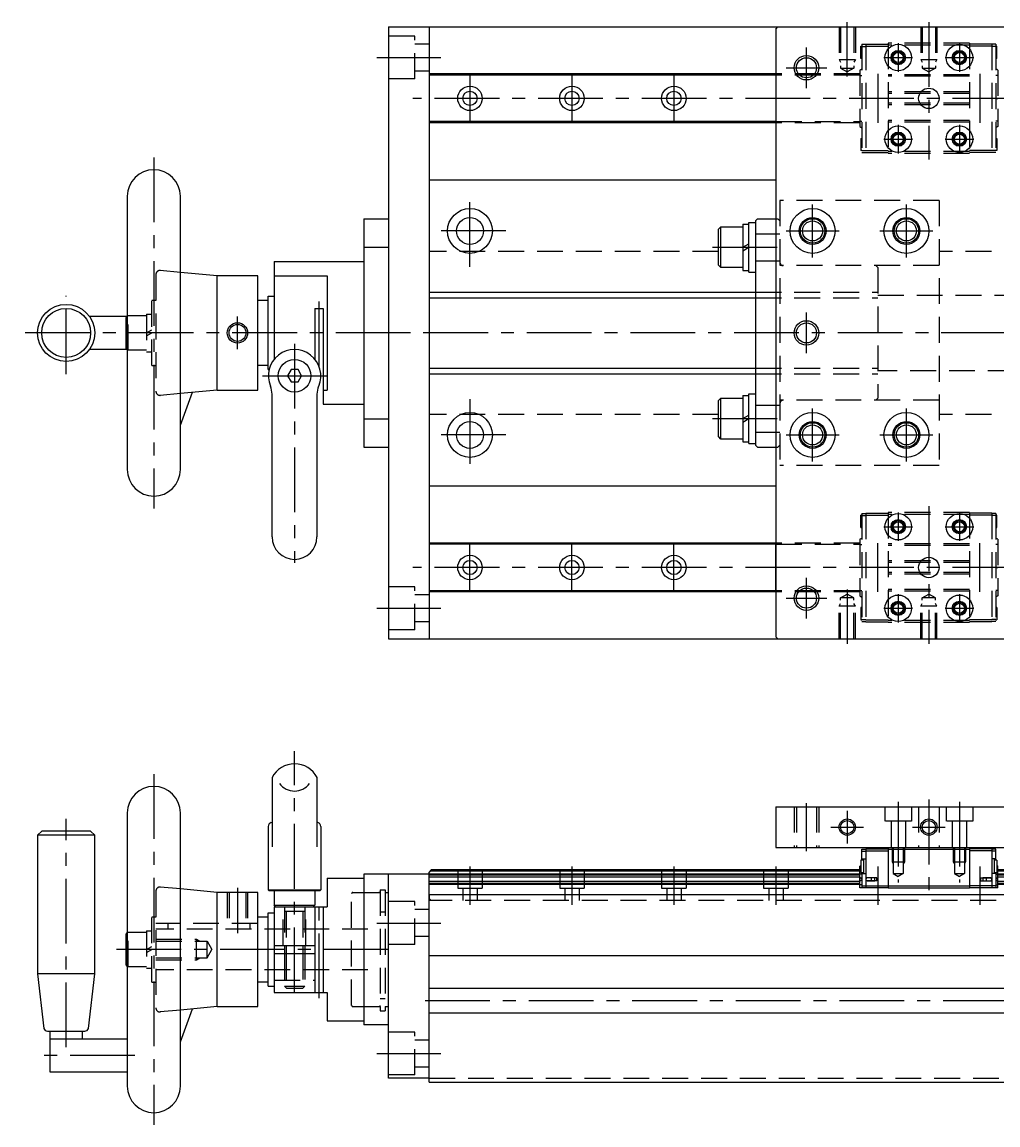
# Model space of a CAD drawing. Extents: x -2 to 670, y -8 to 277.
# Drawn here: x 247.8 to 487, y 7 to 277.3 of the extents above; entities that cross this region are included whole.
import ezdxf

# ---------------------------------------------------------------- set-up
doc = ezdxf.new("R2010")
doc.units = 0
doc.header["$LTSCALE"] = 0.5
doc.linetypes.add('CENTER', pattern=[50.8, 31.75, -6.35, 6.35, -6.35])
doc.linetypes.add('DASHED', pattern=[19.05, 12.7, -6.35])
for name, color, linetype in [('MSM_CENTER', 1, 'CENTER'), ('MSM_CONTINUOUS', 7, 'CONTINUOUS'), ('MSM_DASHED', 4, 'DASHED'), ('MSM_NARROW', 5, 'CONTINUOUS')]:
    doc.layers.add(name, color=color, linetype=linetype)

msp = doc.modelspace()

# ---------------------------------------------------------------- linework, layer by layer
at = {"layer": 'MSM_CENTER'}
for p, q in [((450.1, 264.01), (450.1, 277.34)), ((470.1, 277.34), (470.1, 243.64)), ((440.1, 261.14), (440.1, 271.14)), ((462.6, 272.14), (462.6, 265.14)), ((477.6, 272.14), (477.6, 265.14)), ((334.76, 268.64), (350.49, 268.64)), ((459.1, 268.64), (466.1, 268.64)), ((474.1, 268.64), (481.1, 268.64)), ((435.1, 266.14), (445.1, 266.14)), ((357.6, 264.64), (357.6, 252.64)), ((382.6, 264.64), (382.6, 252.64)), ((407.6, 264.64), (407.6, 252.64)), ((432.6, 264.64), (432.6, 252.64)), ((457.6, 264.64), (457.6, 252.64)), ((482.6, 264.64), (482.6, 252.64)), ((669.61, 258.64), (343.56, 258.64)), ((462.6, 252.14), (462.6, 245.14)), ((477.6, 252.14), (477.6, 245.14)), ((459.1, 248.64), (466.1, 248.64)), ((474.1, 248.64), (481.1, 248.64)), ((280.1, 244.14), (280.1, 158.14)), ((357.6, 217.34), (357.6, 234.94)), ((441.6, 219.64), (441.6, 232.64)), ((464.6, 219.64), (464.6, 232.64)), ((366.4, 226.14), (348.8, 226.14)), ((435.1, 226.14), (448.1, 226.14)), ((458.1, 226.14), (471.1, 226.14)), ((417.08, 222.14), (435.6, 222.14)), ((258.6, 191.04), (258.6, 210.24)), ((320.6, 192.99), (320.6, 208.81)), ((440.1, 196.14), (440.1, 206.14)), ((300.6, 197.14), (300.6, 205.14)), ((340.6, 201.14), (247.79, 201.14)), ((666.84, 201.14), (336.1, 201.14)), ((314.6, 198.47), (314.6, 144.76)), ((306.76, 190.64), (322.43, 190.64)), ((357.6, 184.94), (357.6, 167.34)), ((441.6, 169.64), (441.6, 182.64)), ((464.6, 169.64), (464.6, 182.64)), ((417.08, 180.14), (435.6, 180.14)), ((366.4, 176.14), (348.8, 176.14)), ((435.1, 176.14), (448.1, 176.14)), ((458.1, 176.14), (471.1, 176.14)), ((462.6, 157.14), (462.6, 150.14)), ((470.1, 158.64), (470.1, 124.93)), ((477.6, 157.14), (477.6, 150.14)), ((459.1, 153.64), (466.1, 153.64)), ((474.1, 153.64), (481.1, 153.64)), ((357.6, 137.64), (357.6, 149.64)), ((382.6, 137.64), (382.6, 149.64)), ((407.6, 137.64), (407.6, 149.64)), ((432.6, 137.64), (432.6, 149.64)), ((457.6, 137.64), (457.6, 149.64)), ((482.6, 137.64), (482.6, 149.64)), ((669.61, 143.64), (343.56, 143.64)), ((440.1, 131.14), (440.1, 141.14)), ((450.1, 138.27), (450.1, 124.93)), ((435.1, 136.14), (445.1, 136.14)), ((462.6, 137.14), (462.6, 130.14)), ((477.6, 137.14), (477.6, 130.14)), ((334.76, 133.64), (350.49, 133.64)), ((459.1, 133.64), (466.1, 133.64)), ((474.1, 133.64), (481.1, 133.64)), ((314.6, 39.5), (314.6, 98.6)), ((280.1, 93), (280.1, 7)), ((470.1, 86.75), (470.1, 63.5)), ((440.1, 74.12), (440.1, 85.88)), ((450.1, 84), (450.1, 76)), ((462.6, 86.23), (462.6, 66.42)), ((477.6, 86.23), (477.6, 66.42)), ((258.6, 26.04), (258.6, 82)), ((446.1, 80), (454.1, 80)), ((466.1, 80), (474.1, 80)), ((357.6, 70.32), (357.6, 60.98)), ((382.6, 70.32), (382.6, 60.98)), ((407.6, 70.32), (407.6, 60.98)), ((432.6, 70.32), (432.6, 60.98)), ((457.6, 70.32), (457.6, 60.98)), ((482.6, 70.32), (482.6, 60.98)), ((300.6, 65.11), (300.6, 53.98)), ((320.6, 38.07), (320.6, 61.95)), ((334.76, 56.5), (350.49, 56.5)), ((337.6, 50), (270.6, 50)), ((346.6, 37.5), (670.33, 37.5)), ((334.76, 24.5), (350.49, 24.5)), ((275.45, 24), (252.94, 24))]:
    msp.add_line(p, q, dxfattribs=at)
at = {"layer": 'MSM_CONTINUOUS'}
for p, q in [((337.6, 276.14), (667.6, 276.14)), ((337.6, 276.14), (337.6, 126.14)), ((347.6, 276.14), (347.6, 126.14)), ((432.6, 275.64), (433.1, 276.14)), ((433.1, 276.14), (507.1, 276.14)), ((432.6, 275.64), (432.6, 126.64)), ((432.6, 264.64), (347.6, 264.64)), ((432.6, 264.34), (347.6, 264.34)), ((432.6, 252.94), (347.6, 252.94)), ((432.6, 252.64), (347.6, 252.64)), ((347.6, 238.64), (432.6, 238.64)), ((273.6, 234.64), (273.6, 167.64)), ((286.6, 167.64), (286.6, 234.64)), ((331.6, 229.14), (337.6, 229.14)), ((331.6, 229.14), (331.6, 173.14)), ((418.5, 226.54), (419.1, 227.14)), ((419.1, 227.14), (424.5, 227.14)), ((419.1, 217.14), (419.1, 227.14)), ((424.5, 227.84), (426, 227.84)), ((424.5, 227.84), (424.5, 216.44)), ((426, 216.04), (426, 228.24)), ((426, 228.24), (427.6, 228.24)), ((428.1, 229.14), (427.6, 228.64)), ((427.6, 228.64), (427.6, 173.64)), ((428.1, 229.14), (432.6, 229.14)), ((418.5, 217.74), (418.5, 226.54)), ((331.6, 222.16), (337.6, 222.16)), ((424.5, 222.14), (426, 223)), ((424.5, 221.27), (426, 222.14)), ((309.6, 218.64), (309.6, 194.7)), ((309.6, 218.64), (331.6, 218.64)), ((419.1, 217.14), (418.5, 217.74)), ((424.5, 217.14), (419.1, 217.14)), ((424.5, 216.44), (426, 216.44)), ((295.6, 215.14), (286.6, 215.98)), ((295.6, 187.14), (295.6, 215.14)), ((305.6, 215.14), (295.6, 215.14)), ((305.6, 187.14), (305.6, 215.14)), ((309.6, 215.14), (322.6, 215.14)), ((322.6, 215.14), (322.6, 187.14)), ((426, 216.04), (427.6, 216.04)), ((347.6, 211.14), (427.6, 211.14)), ((305.6, 209.14), (308.1, 209.14)), ((308.1, 192.14), (308.1, 210.14)), ((308.1, 210.14), (309.6, 210.14)), ((319.6, 207.14), (319.6, 194.7)), ((319.6, 207.14), (321.6, 207.14)), ((321.6, 207.14), (321.6, 183.64)), ((273.55, 205.14), (264.34, 205.14)), ((273.3, 204.89), (273.6, 205.19)), ((273.3, 197.39), (273.3, 204.89)), ((273.6, 197.09), (273.3, 197.39)), ((264.34, 197.14), (273.55, 197.14)), ((308.1, 193.14), (305.6, 193.14)), ((308.1, 192.14), (308.33, 192.14)), ((313.73, 192.14), (312.86, 190.64)), ((315.46, 192.14), (313.73, 192.14)), ((316.33, 190.64), (315.46, 192.14)), ((312.86, 190.64), (313.73, 189.14)), ((315.46, 189.14), (316.33, 190.64)), ((347.6, 191.14), (427.6, 191.14)), ((295.6, 187.14), (286.6, 186.3)), ((286.6, 178.53), (289.6, 186.58)), ((295.6, 187.14), (305.6, 187.14)), ((313.73, 189.14), (315.46, 189.14)), ((321.6, 187.14), (322.6, 187.14)), ((309.09, 151.14), (309.09, 186.1)), ((320.1, 186.1), (320.1, 151.14)), ((418.5, 184.54), (419.1, 185.14)), ((418.5, 175.74), (418.5, 184.54)), ((419.1, 185.14), (424.5, 185.14)), ((419.1, 175.14), (419.1, 185.14)), ((424.5, 185.84), (426, 185.84)), ((424.5, 185.84), (424.5, 174.44)), ((426, 174.04), (426, 186.24)), ((426, 186.24), (427.6, 186.24)), ((321.6, 183.64), (331.6, 183.64)), ((331.6, 180.12), (337.6, 180.12)), ((424.5, 180.14), (426, 181)), ((424.5, 179.27), (426, 180.14)), ((419.1, 175.14), (418.5, 175.74)), ((331.6, 173.14), (337.6, 173.14)), ((424.5, 175.14), (419.1, 175.14)), ((424.5, 174.44), (426, 174.44)), ((426, 174.04), (427.6, 174.04)), ((428.1, 173.14), (427.6, 173.64)), ((428.1, 173.14), (432.6, 173.14)), ((347.6, 163.64), (432.6, 163.64)), ((432.6, 149.64), (347.6, 149.64)), ((432.6, 149.34), (347.6, 149.34)), ((432.6, 137.94), (347.6, 137.94)), ((432.6, 137.64), (347.6, 137.64)), ((337.6, 126.14), (667.6, 126.14)), ((432.6, 126.64), (433.1, 126.14)), ((433.1, 126.14), (507.1, 126.14)), ((309.09, 92.15), (309.09, 75.17)), ((320.1, 92.15), (320.1, 75.17)), ((432.6, 85), (432.6, 75)), ((432.6, 85), (582.6, 85)), ((273.6, 83.5), (273.6, 16.5)), ((286.6, 16.5), (286.6, 83.5)), ((308.88, 81.13), (309.09, 81.19)), ((320.31, 81.13), (320.1, 81.19)), ((252.6, 79), (251.6, 78)), ((264.6, 79), (252.6, 79)), ((265.6, 78), (264.6, 79)), ((308.15, 80.17), (308.15, 64.59)), ((321.04, 80.17), (321.04, 64.59)), ((251.6, 78), (251.6, 44)), ((265.6, 78), (251.6, 78)), ((265.6, 44), (265.6, 78)), ((432.6, 75), (582.6, 75)), ((453.65, 71.9), (453.65, 74.6)), ((453.65, 74.6), (454.65, 74.6)), ((453.65, 74.1), (454.65, 74.1)), ((454.65, 74.7), (454.65, 65.1)), ((454.65, 74.7), (460.15, 74.7)), ((454.65, 74.2), (460.15, 74.2)), ((460.15, 75), (460.15, 65)), ((480.05, 74.5), (460.15, 74.5)), ((480.05, 75), (480.05, 65)), ((485.55, 74.7), (480.05, 74.7)), ((485.55, 74.2), (480.05, 74.2)), ((485.55, 74.7), (485.55, 65.1)), ((486.55, 74.6), (485.55, 74.6)), ((486.55, 74.1), (485.55, 74.1)), ((486.55, 71.9), (486.55, 74.6)), ((453.15, 70.43), (453.45, 70.61)), ((453.15, 65.1), (453.15, 70.43)), ((453.45, 71.9), (453.45, 68.9)), ((454.05, 71.9), (453.45, 71.9)), ((453.65, 72.2), (454.65, 72.2)), ((454.05, 72.2), (454.05, 68.6)), ((486.55, 72.2), (485.55, 72.2)), ((486.15, 72.2), (486.15, 68.6)), ((486.75, 71.9), (486.15, 71.9)), ((486.75, 71.9), (486.75, 68.9)), ((487.05, 70.43), (486.75, 70.61)), ((487.05, 65.1), (487.05, 70.43)), ((331.6, 68.5), (331.6, 31.5)), ((347.6, 68.5), (331.6, 68.5)), ((337.6, 18.5), (337.6, 68.5)), ((348.1, 69.5), (347.6, 69)), ((347.6, 17.5), (347.6, 69)), ((453.15, 68.46), (347.6, 68.46)), ((453.15, 68.25), (347.6, 68.25)), ((453.15, 67.7), (347.6, 67.7)), ((453.15, 69.2), (347.8, 69.2)), ((453.15, 69.5), (348.1, 69.5)), ((453.15, 69.13), (453.45, 69.13)), ((453.65, 68.51), (453.15, 68.51)), ((453.65, 67.38), (453.15, 67.64)), ((453.45, 68.9), (454.05, 68.9)), ((453.65, 68.9), (453.65, 65.1)), ((453.65, 68.6), (454.65, 68.6)), ((457.35, 67.6), (454.65, 67.6)), ((455.45, 67.55), (455.45, 67.6)), ((455.91, 67.55), (455.91, 67.6)), ((457.35, 66.8), (457.35, 67.6)), ((482.85, 67.6), (485.55, 67.6)), ((482.85, 66.8), (482.85, 67.6)), ((484.29, 67.55), (484.29, 67.6)), ((484.75, 67.55), (484.75, 67.6)), ((486.55, 68.6), (485.55, 68.6)), ((486.15, 68.9), (486.75, 68.9)), ((486.55, 68.9), (486.55, 65.1)), ((486.55, 68.51), (487.05, 68.51)), ((486.55, 67.38), (487.05, 67.64)), ((487.05, 69.13), (486.75, 69.13)), ((528.15, 69.5), (487.05, 69.5)), ((528.15, 69.2), (487.05, 69.2)), ((528.15, 68.46), (487.05, 68.46)), ((528.15, 68.25), (487.05, 68.25)), ((528.15, 67.7), (487.05, 67.7)), ((322.6, 67.5), (331.6, 67.5)), ((322.6, 67.5), (322.6, 60.5)), ((453.15, 66.7), (347.6, 66.7)), ((453.15, 66.15), (347.6, 66.15)), ((453.15, 65.94), (347.6, 65.94)), ((453.65, 67.29), (453.15, 67.55)), ((453.65, 67.11), (453.15, 66.85)), ((453.65, 67.02), (453.15, 66.76)), ((453.65, 65.89), (453.15, 65.89)), ((460.15, 65.1), (453.15, 65.1)), ((453.65, 67.11), (453.65, 67.11)), ((453.65, 65.6), (460.15, 65.6)), ((457.35, 66.8), (454.65, 66.8)), ((456.85, 67.55), (455, 67.55)), ((455, 66.85), (456.85, 66.85)), ((455.45, 66.8), (455.45, 66.85)), ((455.91, 66.8), (455.91, 66.85)), ((456.05, 66.85), (456.05, 67.55)), ((456.85, 66.85), (456.85, 67.55)), ((480.05, 65.5), (460.15, 65.5)), ((480.05, 65), (460.15, 65)), ((486.55, 65.6), (480.05, 65.6)), ((487.05, 65.1), (480.05, 65.1)), ((482.85, 66.8), (485.55, 66.8)), ((485.2, 67.55), (483.35, 67.55)), ((483.35, 67.55), (483.35, 66.85)), ((483.35, 66.85), (485.2, 66.85)), ((484.15, 67.55), (484.15, 66.85)), ((484.29, 66.8), (484.29, 66.85)), ((484.75, 66.8), (484.75, 66.85)), ((486.55, 67.29), (487.05, 67.55)), ((486.55, 67.11), (487.05, 66.85)), ((486.55, 67.11), (486.55, 67.11)), ((486.55, 67.02), (487.05, 66.76)), ((486.55, 65.89), (487.05, 65.89)), ((528.15, 66.7), (487.05, 66.7)), ((528.15, 66.15), (487.05, 66.15)), ((528.15, 65.94), (487.05, 65.94)), ((295.6, 64), (286.6, 64.84)), ((295.6, 36), (295.6, 64)), ((305.6, 64), (295.6, 64)), ((305.6, 36), (305.6, 64)), ((308.15, 64.59), (308.35, 64.5)), ((308.15, 64.59), (321.04, 64.59)), ((308.35, 64.5), (320.84, 64.5)), ((309.6, 64.5), (309.6, 60.87)), ((319.6, 64.5), (319.6, 60.87)), ((321.04, 64.59), (320.84, 64.5)), ((347.6, 63.5), (667.6, 63.5)), ((309.6, 60.87), (319.6, 60.87)), ((309.96, 60.5), (309.6, 60.87)), ((309.6, 60.5), (309.6, 39.5)), ((309.6, 60.5), (322.6, 60.5)), ((319.23, 60.5), (319.6, 60.87)), ((319.6, 60.5), (319.6, 39.5)), ((321.6, 60.5), (321.6, 39.5)), ((305.6, 58), (308.1, 58)), ((308.1, 41), (308.1, 59)), ((308.1, 59), (309.6, 59)), ((273.3, 53.75), (273.6, 54.05)), ((273.3, 46.25), (273.3, 53.75)), ((309.6, 51), (319.6, 51)), ((309.6, 49), (319.6, 49)), ((312.1, 51), (312.1, 49)), ((317.1, 51), (317.1, 49)), ((273.6, 45.95), (273.3, 46.25)), ((347.6, 48.5), (667.6, 48.5)), ((265.6, 44), (251.6, 44)), ((251.6, 44), (253.1, 30.65)), ((264.09, 30.65), (265.6, 44)), ((308.1, 42), (305.6, 42)), ((308.1, 41), (309.6, 41)), ((309.6, 39.5), (322.6, 39.5)), ((322.6, 39.5), (322.6, 32.5)), ((347.6, 40.5), (667.6, 40.5)), ((295.6, 36), (286.6, 35.16)), ((286.6, 27.39), (289.6, 35.44)), ((295.6, 36), (305.6, 36)), ((322.6, 32.5), (331.6, 32.5)), ((347.6, 34.5), (667.6, 34.5)), ((254.04, 30), (263.16, 30)), ((254.6, 30), (254.6, 20)), ((262.6, 28), (262.6, 30)), ((337.6, 31.5), (331.6, 31.5)), ((273.6, 28), (254.6, 28)), ((254.6, 20), (273.6, 20)), ((347.6, 18.5), (337.6, 18.5)), ((347.6, 17.5), (667.6, 17.5))]:
    msp.add_line(p, q, dxfattribs=at)
for centre, radius in [((462.6, 268.64), 3.25), ((462.6, 268.64), 1.75), ((477.6, 268.64), 3.25), ((477.6, 268.64), 1.75), ((440.1, 266.14), 2.46), ((462.6, 268.64), 1.23), ((477.6, 268.64), 1.23), ((357.6, 258.64), 3), ((357.6, 258.64), 1.75), ((382.6, 258.64), 3), ((382.6, 258.64), 1.75), ((407.6, 258.64), 3), ((407.6, 258.64), 1.75), ((470.1, 258.64), 2.5), ((462.6, 248.64), 3.25), ((477.6, 248.64), 3.25), ((462.6, 248.64), 1.75), ((462.6, 248.64), 1.23), ((477.6, 248.64), 1.75), ((477.6, 248.64), 1.23), ((357.6, 226.14), 5.5), ((441.6, 226.14), 5.5), ((464.6, 226.14), 5.5), ((357.6, 226.14), 3.3), ((441.6, 226.14), 3.3), ((441.6, 226.14), 2.46), ((464.6, 226.14), 3.3), ((464.6, 226.14), 2.46), ((258.6, 201.14), 7), ((258.6, 201.14), 6), ((300.6, 201.14), 2.07), ((440.1, 201.14), 2.46), ((314.6, 190.64), 4), ((357.6, 176.14), 5.5), ((441.6, 176.14), 5.5), ((464.6, 176.14), 5.5), ((357.6, 176.14), 3.3), ((441.6, 176.14), 3.3), ((441.6, 176.14), 2.46), ((464.6, 176.14), 3.3), ((464.6, 176.14), 2.46), ((462.6, 153.64), 3.25), ((477.6, 153.64), 3.25), ((462.6, 153.64), 1.75), ((462.6, 153.64), 1.23), ((477.6, 153.64), 1.75), ((477.6, 153.64), 1.23), ((357.6, 143.64), 3), ((382.6, 143.64), 3), ((407.6, 143.64), 3), ((470.1, 143.64), 2.5), ((357.6, 143.64), 1.75), ((382.6, 143.64), 1.75), ((407.6, 143.64), 1.75), ((440.1, 136.14), 2.46), ((462.6, 133.64), 3.25), ((462.6, 133.64), 1.75), ((477.6, 133.64), 3.25), ((477.6, 133.64), 1.75), ((462.6, 133.64), 1.23), ((477.6, 133.64), 1.23), ((450.1, 80), 1.62), ((470.1, 80), 1.62)]:
    msp.add_circle(centre, radius, dxfattribs=at)
for centre, radius, start, end in [((280.1, 234.64), 6.5, 0, 180), ((314.6, 190.64), 6.44, 336.6341, 203.3659), ((304.09, 186.1), 5, 0, 23.3659), ((325.1, 186.1), 5, 156.6341, 180), ((280.1, 167.64), 6.5, 180, 0), ((314.6, 151.14), 5.5, 180, 0), ((314.6, 89.31), 6.2, 27.3186, 152.6814), ((280.1, 83.5), 6.5, 0, 180), ((314.6, 93.45), 4.6, 216.9899, 323.0101), ((309.15, 80.17), 1, 105.7247, 180), ((320.04, 80.17), 1, 0, 74.2753), ((455, 67.2), 0.35, 90, 270), ((485.2, 67.2), 0.35, 270, 90), ((254.04, 31), 1, 200.7702, 270), ((263.16, 31), 1, 270, 339.2298), ((280.1, 16.5), 6.5, 180, 0)]:
    msp.add_arc(centre, radius, start, end, dxfattribs=at)
at = {"layer": 'MSM_DASHED'}
for p, q in [((448.1, 276.14), (448.1, 268.14)), ((448.48, 276.14), (448.48, 266.07)), ((451.72, 276.14), (451.72, 266.07)), ((452.1, 276.14), (452.1, 268.14)), ((468.1, 276.14), (468.1, 268.14)), ((468.48, 276.14), (468.48, 266.07)), ((471.72, 276.14), (471.72, 266.07)), ((472.1, 276.14), (472.1, 268.14)), ((344.1, 273.89), (337.6, 273.89)), ((344.1, 263.39), (344.1, 273.89)), ((347.6, 271.94), (344.1, 271.94)), ((453.45, 268.44), (453.45, 271.44)), ((453.45, 271.44), (453.65, 271.44)), ((453.65, 271.89), (454.65, 271.89)), ((453.65, 271.89), (453.65, 245.39)), ((453.65, 271.39), (454.65, 271.39)), ((454.65, 271.94), (454.65, 245.34)), ((454.65, 271.94), (460.15, 271.94)), ((454.65, 271.44), (460.15, 271.44)), ((480.05, 272.14), (460.15, 272.14)), ((460.15, 272.14), (460.15, 245.14)), ((480.05, 271.64), (460.15, 271.64)), ((480.05, 272.14), (480.05, 245.14)), ((485.55, 271.94), (480.05, 271.94)), ((485.55, 271.44), (480.05, 271.44)), ((485.55, 271.94), (485.55, 245.34)), ((486.55, 271.89), (485.55, 271.89)), ((486.55, 271.39), (485.55, 271.39)), ((486.55, 271.89), (486.55, 245.39)), ((486.55, 271.44), (486.75, 271.44)), ((486.75, 268.44), (486.75, 271.44)), ((448.1, 268.14), (452.1, 268.14)), ((448.1, 268.14), (448.48, 267.48)), ((452.1, 268.14), (451.72, 267.48)), ((453.65, 268.44), (453.45, 268.44)), ((468.1, 268.14), (472.1, 268.14)), ((468.1, 268.14), (468.48, 267.48)), ((472.1, 268.14), (471.72, 267.48)), ((486.75, 268.44), (486.55, 268.44)), ((347.6, 265.34), (344.1, 265.34)), ((448.48, 266.07), (451.72, 266.07)), ((448.48, 266.07), (450.1, 265.14)), ((451.72, 266.07), (450.1, 265.14)), ((453.15, 265.57), (453.65, 265.87)), ((453.15, 265.57), (453.15, 251.71)), ((468.48, 266.07), (471.72, 266.07)), ((468.48, 266.07), (470.1, 265.14)), ((471.72, 266.07), (470.1, 265.14)), ((487.05, 265.57), (486.55, 265.87)), ((487.05, 265.57), (487.05, 251.71)), ((344.1, 263.39), (337.6, 263.39)), ((453.15, 264.64), (432.6, 264.64)), ((453.15, 264.34), (432.6, 264.34)), ((453.15, 264.27), (453.65, 264.27)), ((480.05, 264.44), (460.15, 264.44)), ((480.05, 264.04), (460.15, 264.04)), ((487.05, 264.27), (486.55, 264.27)), ((480.05, 260.24), (460.15, 260.24)), ((480.05, 259.84), (460.15, 259.84)), ((453.65, 258.64), (453.15, 258.64)), ((480.05, 257.44), (460.15, 257.44)), ((480.05, 257.04), (460.15, 257.04)), ((486.55, 258.64), (487.05, 258.64)), ((432.6, 252.94), (453.15, 252.94)), ((453.15, 252.64), (432.6, 252.64)), ((453.15, 253.01), (453.65, 253.01)), ((453.15, 251.71), (453.65, 251.41)), ((480.05, 253.24), (460.15, 253.24)), ((480.05, 252.84), (460.15, 252.84)), ((487.05, 253.01), (486.55, 253.01)), ((487.05, 251.71), (486.55, 251.41)), ((453.45, 248.84), (453.45, 245.84)), ((453.45, 248.84), (453.65, 248.84)), ((486.55, 248.84), (486.75, 248.84)), ((486.75, 248.84), (486.75, 245.84)), ((453.65, 245.84), (453.45, 245.84)), ((453.65, 245.89), (454.65, 245.89)), ((453.65, 245.39), (454.65, 245.39)), ((454.65, 245.84), (460.15, 245.84)), ((454.65, 245.34), (460.15, 245.34)), ((480.05, 245.64), (460.15, 245.64)), ((480.05, 245.14), (460.15, 245.14)), ((485.55, 245.84), (480.05, 245.84)), ((485.55, 245.34), (480.05, 245.34)), ((486.55, 245.89), (485.55, 245.89)), ((486.55, 245.39), (485.55, 245.39)), ((486.75, 245.84), (486.55, 245.84)), ((433.6, 233.64), (433.6, 168.64)), ((472.6, 233.64), (433.6, 233.64)), ((472.6, 233.64), (472.6, 168.64)), ((432.6, 229.14), (433.1, 229.14)), ((433.1, 229.14), (433.6, 228.64)), ((427.6, 225.44), (433.6, 225.44)), ((418.5, 221.14), (347.6, 221.14)), ((542.6, 221.14), (472.6, 221.14)), ((286.6, 215.98), (281.69, 216.44)), ((427.6, 218.84), (433.6, 218.84)), ((472.6, 217.64), (433.6, 217.64)), ((457.1, 217.64), (457.6, 217.14)), ((457.6, 217.14), (457.6, 185.14)), ((280.6, 215.44), (280.6, 186.84)), ((427.6, 211.14), (457.6, 211.14)), ((279.6, 193.14), (279.6, 209.14)), ((279.6, 209.14), (280.6, 209.14)), ((427.6, 209.78), (457.6, 209.78)), ((457.6, 210.39), (557.6, 210.39)), ((278.3, 205.74), (279.6, 205.74)), ((278.3, 205.74), (278.3, 196.54)), ((273.6, 205.14), (273.55, 205.14)), ((273.6, 205.19), (273.8, 205.39)), ((273.8, 205.39), (278.3, 205.39)), ((273.8, 196.89), (273.8, 205.39)), ((278.3, 201.14), (279.6, 201.89)), ((278.3, 200.39), (279.6, 201.14)), ((273.55, 197.14), (273.6, 197.14)), ((273.8, 196.89), (273.6, 197.09)), ((278.3, 196.89), (273.8, 196.89)), ((278.3, 196.54), (279.6, 196.54)), ((279.6, 193.14), (280.6, 193.14)), ((427.6, 192.49), (457.6, 192.49)), ((427.6, 191.14), (457.6, 191.14)), ((557.6, 191.89), (457.6, 191.89)), ((286.6, 186.3), (281.69, 185.84)), ((472.6, 184.64), (433.6, 184.64)), ((457.6, 185.14), (457.1, 184.64)), ((418.5, 181.14), (347.6, 181.14)), ((427.6, 183.44), (433.6, 183.44)), ((542.6, 181.14), (472.6, 181.14)), ((427.6, 176.84), (433.6, 176.84)), ((432.6, 173.14), (433.1, 173.14)), ((433.1, 173.14), (433.6, 173.64)), ((472.6, 168.64), (433.6, 168.64)), ((453.65, 156.89), (453.65, 130.39)), ((453.65, 156.89), (454.65, 156.89)), ((454.65, 156.94), (454.65, 130.34)), ((454.65, 156.94), (460.15, 156.94)), ((480.05, 157.14), (460.15, 157.14)), ((460.15, 157.14), (460.15, 130.14)), ((480.05, 157.14), (480.05, 130.14)), ((485.55, 156.94), (480.05, 156.94)), ((485.55, 156.94), (485.55, 130.34)), ((486.55, 156.89), (485.55, 156.89)), ((486.55, 156.89), (486.55, 130.39)), ((453.45, 153.44), (453.45, 156.44)), ((453.65, 156.44), (453.45, 156.44)), ((453.65, 156.39), (454.65, 156.39)), ((454.65, 156.44), (460.15, 156.44)), ((480.05, 156.64), (460.15, 156.64)), ((485.55, 156.44), (480.05, 156.44)), ((486.55, 156.39), (485.55, 156.39)), ((486.75, 156.44), (486.55, 156.44)), ((486.75, 153.44), (486.75, 156.44)), ((453.45, 153.44), (453.65, 153.44)), ((486.55, 153.44), (486.75, 153.44)), ((453.15, 149.64), (432.6, 149.64)), ((432.6, 149.34), (453.15, 149.34)), ((453.15, 150.57), (453.65, 150.87)), ((453.15, 150.57), (453.15, 136.71)), ((453.15, 149.27), (453.65, 149.27)), ((480.05, 149.44), (460.15, 149.44)), ((480.05, 149.04), (460.15, 149.04)), ((487.05, 150.57), (486.55, 150.87)), ((487.05, 149.27), (486.55, 149.27)), ((487.05, 150.57), (487.05, 136.71)), ((453.65, 143.64), (453.15, 143.64)), ((480.05, 145.24), (460.15, 145.24)), ((480.05, 144.84), (460.15, 144.84)), ((486.55, 143.64), (487.05, 143.64)), ((480.05, 142.44), (460.15, 142.44)), ((480.05, 142.04), (460.15, 142.04)), ((344.1, 138.89), (337.6, 138.89)), ((344.1, 128.39), (344.1, 138.89)), ((453.15, 137.94), (432.6, 137.94)), ((453.15, 138.01), (453.65, 138.01)), ((480.05, 138.24), (460.15, 138.24)), ((487.05, 138.01), (486.55, 138.01)), ((347.6, 136.94), (344.1, 136.94)), ((453.15, 137.64), (432.6, 137.64)), ((448.48, 136.2), (450.1, 137.14)), ((451.72, 136.2), (448.48, 136.2)), ((448.48, 126.14), (448.48, 136.2)), ((451.72, 136.2), (450.1, 137.14)), ((451.72, 126.14), (451.72, 136.2)), ((453.15, 136.71), (453.65, 136.41)), ((480.05, 137.84), (460.15, 137.84)), ((468.48, 136.2), (470.1, 137.14)), ((471.72, 136.2), (468.48, 136.2)), ((468.48, 126.14), (468.48, 136.2)), ((471.72, 136.2), (470.1, 137.14)), ((471.72, 126.14), (471.72, 136.2)), ((487.05, 136.71), (486.55, 136.41)), ((448.1, 134.14), (448.48, 134.79)), ((452.1, 134.14), (448.1, 134.14)), ((448.1, 126.14), (448.1, 134.14)), ((452.1, 134.14), (451.72, 134.79)), ((452.1, 126.14), (452.1, 134.14)), ((453.45, 133.84), (453.45, 130.84)), ((453.65, 133.84), (453.45, 133.84)), ((468.1, 134.14), (468.48, 134.79)), ((472.1, 134.14), (468.1, 134.14)), ((468.1, 126.14), (468.1, 134.14)), ((472.1, 134.14), (471.72, 134.79)), ((472.1, 126.14), (472.1, 134.14)), ((486.75, 133.84), (486.55, 133.84)), ((486.75, 133.84), (486.75, 130.84)), ((347.6, 130.34), (344.1, 130.34)), ((453.45, 130.84), (453.65, 130.84)), ((453.65, 130.89), (454.65, 130.89)), ((453.65, 130.39), (454.65, 130.39)), ((454.65, 130.84), (460.15, 130.84)), ((454.65, 130.34), (460.15, 130.34)), ((480.05, 130.64), (460.15, 130.64)), ((480.05, 130.14), (460.15, 130.14)), ((485.55, 130.84), (480.05, 130.84)), ((485.55, 130.34), (480.05, 130.34)), ((486.55, 130.89), (485.55, 130.89)), ((486.55, 130.39), (485.55, 130.39)), ((486.55, 130.84), (486.75, 130.84)), ((344.1, 128.39), (337.6, 128.39)), ((437.1, 85), (437.1, 75)), ((437.64, 85), (437.64, 75)), ((442.55, 85), (442.55, 75)), ((443.1, 85), (443.1, 75)), ((459.35, 85), (459.35, 81.5)), ((465.85, 85), (465.85, 81.5)), ((467.6, 85), (467.6, 75)), ((472.6, 85), (472.6, 75)), ((474.35, 85), (474.35, 81.5)), ((480.85, 85), (480.85, 81.5)), ((465.85, 81.5), (459.35, 81.5)), ((460.85, 81.5), (460.85, 75)), ((464.35, 81.5), (464.35, 75)), ((480.85, 81.5), (474.35, 81.5)), ((475.85, 81.5), (475.85, 75)), ((479.35, 81.5), (479.35, 75)), ((461.1, 75), (461.1, 71.5)), ((461.37, 75), (461.37, 68.63)), ((463.83, 75), (463.83, 68.63)), ((464.1, 75), (464.1, 71.5)), ((476.1, 75), (476.1, 71.5)), ((476.37, 75), (476.37, 68.63)), ((478.83, 75), (478.83, 68.63)), ((479.1, 75), (479.1, 71.5)), ((461.1, 71.5), (461.37, 71.03)), ((461.1, 71.5), (464.1, 71.5)), ((464.1, 71.5), (463.83, 71.03)), ((476.1, 71.5), (476.37, 71.03)), ((476.1, 71.5), (479.1, 71.5)), ((479.1, 71.5), (478.83, 71.03)), ((354.6, 69.5), (354.6, 65)), ((360.6, 69.5), (360.6, 65)), ((379.6, 69.5), (379.6, 65)), ((385.6, 69.5), (385.6, 65)), ((404.6, 69.5), (404.6, 65)), ((410.6, 69.5), (410.6, 65)), ((429.6, 69.5), (429.6, 65)), ((435.6, 69.5), (435.6, 65)), ((461.37, 68.63), (463.83, 68.63)), ((461.37, 68.63), (462.6, 67.92)), ((463.83, 68.63), (462.6, 67.92)), ((476.37, 68.63), (478.83, 68.63)), ((476.37, 68.63), (477.6, 67.92)), ((478.83, 68.63), (477.6, 67.92)), ((286.6, 64.84), (281.69, 65.3)), ((354.6, 65), (360.6, 65)), ((355.85, 65), (355.85, 62)), ((359.35, 65), (359.35, 62)), ((379.6, 65), (385.6, 65)), ((380.85, 65), (380.85, 62)), ((384.35, 65), (384.35, 62)), ((404.6, 65), (410.6, 65)), ((405.85, 65), (405.85, 62)), ((409.35, 65), (409.35, 62)), ((429.6, 65), (435.6, 65)), ((430.85, 65), (430.85, 62)), ((434.35, 65), (434.35, 62)), ((280.6, 64.3), (280.6, 35.7)), ((298.1, 64), (298.1, 56.4)), ((298.53, 64), (298.53, 56.4)), ((302.66, 64), (302.66, 56.4)), ((303.1, 64), (303.1, 56.4)), ((328.6, 36.3), (328.6, 63.7)), ((328.9, 64), (335.3, 64)), ((335.6, 64.59), (336.8, 64.59)), ((335.6, 64.59), (335.6, 34.95)), ((336.8, 64.59), (336.8, 34.95)), ((336.8, 64), (337.6, 64)), ((347.6, 63.5), (347.6, 62.5)), ((347.6, 62.5), (348.1, 62)), ((311.8, 51), (311.8, 60.5)), ((312.1, 60.5), (312.1, 51)), ((317.1, 60.5), (317.1, 51)), ((317.4, 51), (317.4, 60.5)), ((344.1, 61.75), (337.6, 61.75)), ((344.1, 51.25), (344.1, 61.75)), ((347.6, 59.8), (344.1, 59.8)), ((667.6, 62), (347.6, 62)), ((279.6, 42), (279.6, 58)), ((279.6, 58), (280.6, 58)), ((317.1, 59.3), (312.1, 59.3)), ((312.53, 59.3), (312.53, 51)), ((316.66, 59.3), (316.66, 51)), ((335.6, 59.2), (336.8, 59.2)), ((273.6, 54.05), (273.8, 54.25)), ((273.8, 54.25), (278.3, 54.25)), ((273.8, 45.75), (273.8, 54.25)), ((278.3, 54.6), (279.6, 54.6)), ((278.3, 54.6), (278.3, 45.4)), ((305.6, 56.4), (280.6, 56.4)), ((332.6, 55), (280.6, 55)), ((283.6, 55), (283.6, 56.4)), ((303.6, 56.4), (303.6, 55)), ((280.6, 52.5), (290.6, 52.5)), ((280.6, 52.07), (293.15, 52.07)), ((290.6, 47.5), (290.6, 52.5)), ((290.6, 52.5), (291.35, 52.07)), ((293.15, 47.93), (293.15, 52.07)), ((293.15, 52.07), (294.35, 50)), ((347.6, 53.2), (344.1, 53.2)), ((278.3, 50), (279.6, 50.75)), ((278.3, 49.25), (279.6, 50)), ((293.15, 47.93), (294.35, 50)), ((312.1, 49), (312.1, 41)), ((312.53, 49), (312.53, 40.57)), ((316.66, 49), (316.66, 40.57)), ((317.1, 49), (317.1, 41)), ((344.1, 51.25), (337.6, 51.25)), ((280.6, 47.93), (293.15, 47.93)), ((280.6, 47.5), (290.6, 47.5)), ((290.6, 47.5), (291.35, 47.93)), ((273.8, 45.75), (273.6, 45.95)), ((278.3, 45.75), (273.8, 45.75)), ((278.3, 45.4), (279.6, 45.4)), ((332.6, 45), (280.6, 45)), ((279.6, 42), (280.6, 42)), ((309.6, 42.5), (319.6, 42.5)), ((312.1, 41), (317.1, 41)), ((312.1, 41), (312.6, 40.5)), ((317.1, 41), (316.6, 40.5)), ((312.6, 40.5), (316.6, 40.5)), ((335.6, 37.99), (336.8, 37.99)), ((286.6, 35.16), (281.69, 34.7)), ((328.9, 36), (335.3, 36)), ((336.8, 36), (337.6, 36)), ((335.6, 34.95), (336.8, 34.95)), ((344.1, 29.75), (337.6, 29.75)), ((344.1, 19.25), (344.1, 29.75)), ((347.6, 27.8), (344.1, 27.8)), ((344.1, 19.25), (337.6, 19.25)), ((347.6, 21.2), (344.1, 21.2)), ((347.6, 18.5), (667.6, 18.5))]:
    msp.add_line(p, q, dxfattribs=at)
for centre, radius, start, end in [((281.6, 215.44), 1, 84.6678, 180), ((434.4, 218.44), 0.8, 180, 270), ((281.6, 186.84), 1, 180, 275.3322), ((434.4, 183.84), 0.8, 90, 180), ((281.6, 64.3), 1, 84.6678, 180), ((328.9, 63.7), 0.3, 90, 180), ((335.3, 63.7), 0.3, 0, 90), ((281.6, 35.7), 1, 180, 275.3322), ((328.9, 36.3), 0.3, 180, 270), ((335.3, 36.3), 0.3, 270, 0)]:
    msp.add_arc(centre, radius, start, end, dxfattribs=at)
at = {"layer": 'MSM_NARROW'}
for p, q in [((347.6, 209.78), (427.6, 209.78)), ((347.6, 192.49), (427.6, 192.49)), ((312.53, 51), (312.53, 49)), ((316.66, 51), (316.66, 49))]:
    msp.add_line(p, q, dxfattribs=at)
for centre, radius in [((440.1, 266.14), 3), ((462.6, 268.64), 1.5), ((477.6, 268.64), 1.5), ((462.6, 248.64), 1.5), ((477.6, 248.64), 1.5), ((441.6, 226.14), 3), ((464.6, 226.14), 3), ((300.6, 201.14), 2.5), ((440.1, 201.14), 3), ((441.6, 176.14), 3), ((464.6, 176.14), 3), ((462.6, 153.64), 1.5), ((477.6, 153.64), 1.5), ((440.1, 136.14), 3), ((462.6, 133.64), 1.5), ((477.6, 133.64), 1.5), ((450.1, 80), 2), ((470.1, 80), 2)]:
    msp.add_circle(centre, radius, dxfattribs=at)

doc.saveas('drawing.dxf')
